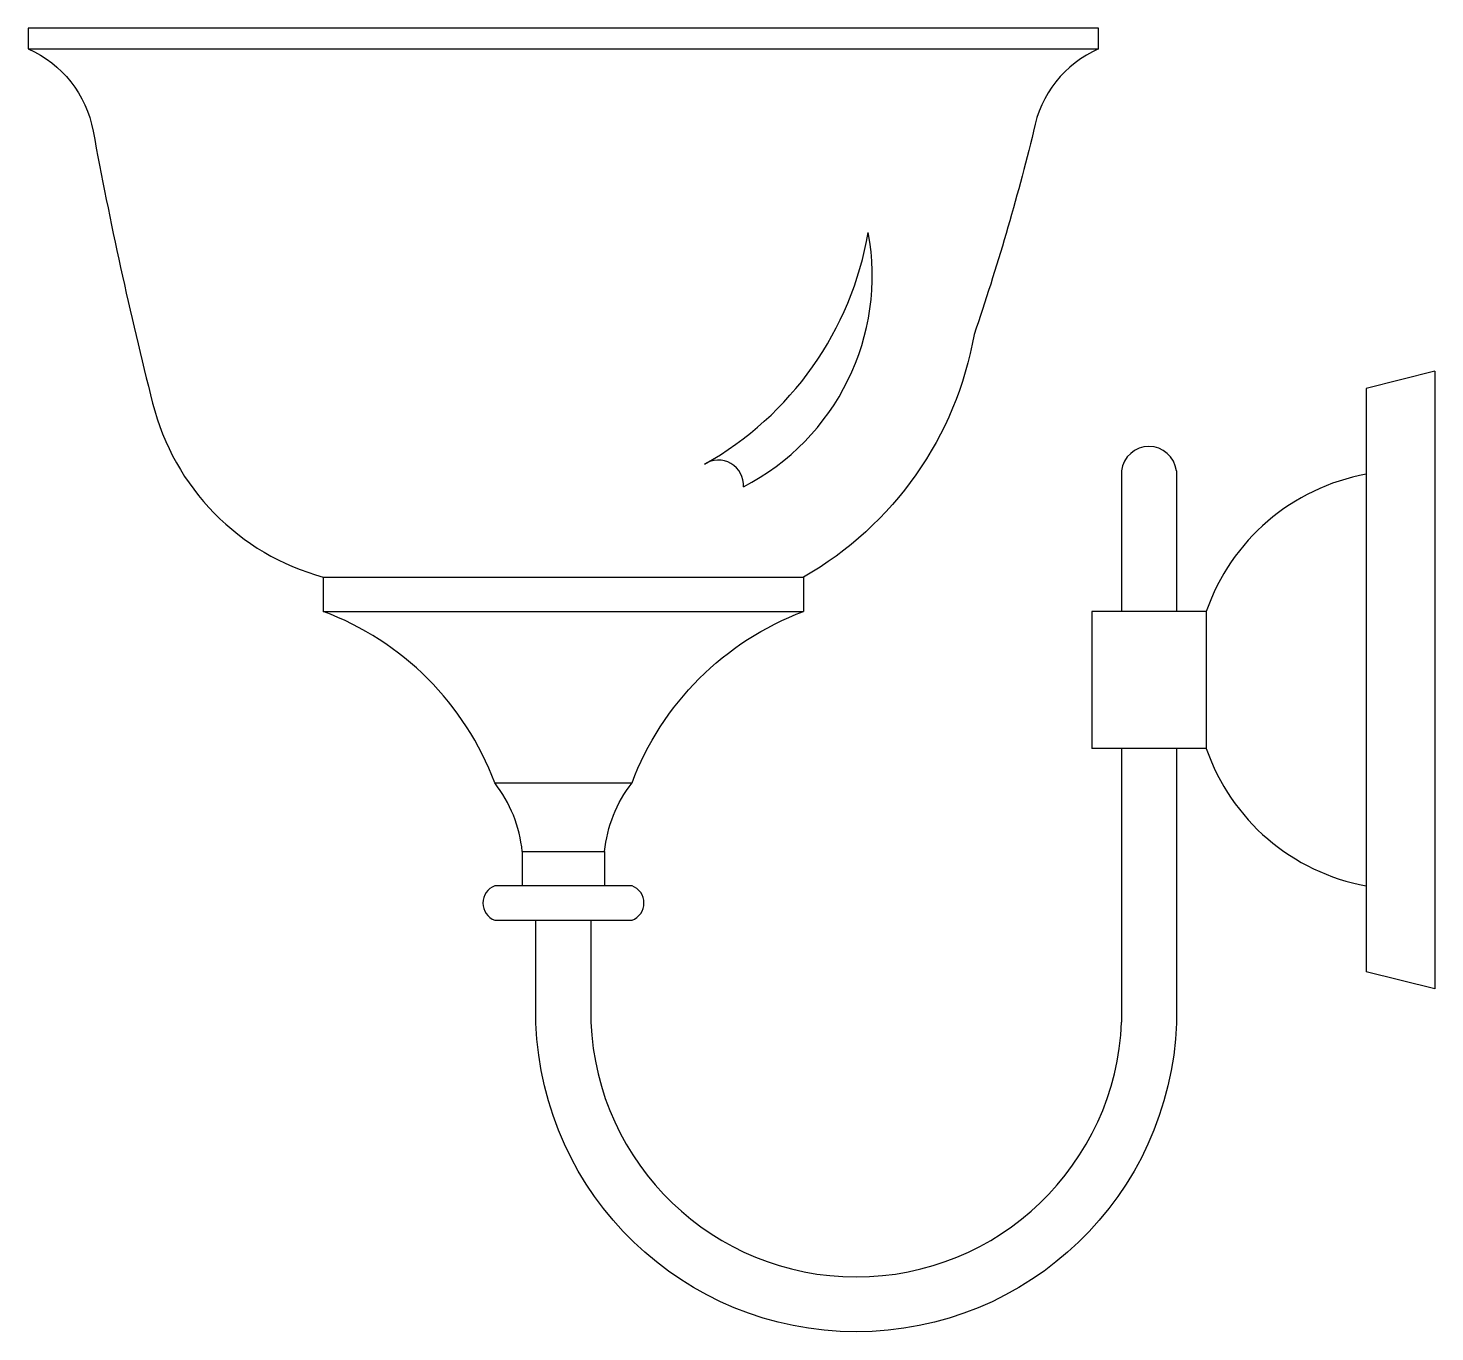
# Model space of a CAD drawing. Extents: x -77220 to -76995, y -35748 to -35539.
import ezdxf

# ---------------------------------------------------------------- set-up
doc = ezdxf.new("R2010")
doc.units = 0
doc.header["$MEASUREMENT"] = 0
doc.layers.add('3', color=3, linetype='CONTINUOUS')
doc.layers.add('4', color=4, linetype='CONTINUOUS')

msp = doc.modelspace()

# ---------------------------------------------------------------- linework, layer by layer
at = {"layer": '3'}
for centre, radius, start, end in [((-77137.8, -35562.59), 52.96, 299.3202, 350.2029), ((-77123.07, -35578.52), 38.09, 297.2223, 10.4698), ((-77109.65, -35612.12), 4.02, 356.0653, 123.4757)]:
    msp.add_arc(centre, radius, start, end, dxfattribs=at)
at = {"layer": '4'}
for p, q in [((-76994.79, -35593.86), (-77005.79, -35596.61)), ((-76994.79, -35593.86), (-76994.79, -35692.86)), ((-77005.79, -35596.61), (-77005.79, -35690.11)), ((-77045.02, -35609.8), (-77045.02, -35632.36)), ((-77036.22, -35609.8), (-77036.22, -35632.36)), ((-77172.99, -35626.86), (-77095.99, -35626.86)), ((-77172.99, -35626.86), (-77172.99, -35632.36)), ((-77095.99, -35626.86), (-77095.99, -35632.36)), ((-77172.99, -35632.36), (-77095.99, -35632.36)), ((-77031.44, -35632.36), (-77049.79, -35632.36)), ((-77049.79, -35632.36), (-77049.79, -35654.36)), ((-77031.44, -35632.36), (-77031.44, -35654.36)), ((-77031.44, -35654.36), (-77049.79, -35654.36)), ((-77045.02, -35654.36), (-77045.02, -35698.19)), ((-77145.49, -35659.86), (-77123.49, -35659.86)), ((-77141.09, -35670.86), (-77141.09, -35676.36)), ((-77141.09, -35670.86), (-77127.89, -35670.86)), ((-77127.89, -35670.86), (-77127.89, -35676.36)), ((-76994.79, -35692.86), (-77005.79, -35690.11))]:
    msp.add_line(p, q, dxfattribs=at)
msp.add_lwpolyline([(-77220.29, -35542.16), (-77048.69, -35542.16), (-77048.69, -35538.86), (-77220.29, -35538.86)], close=True, dxfattribs=at)
for points in [[(-77220.29, -35542.16, -0.249042), (-77209.88, -35555.36, 0.016628), (-77200.34, -35598.97, 0.27122), (-77172.99, -35626.86)], [(-77048.69, -35542.16, 0.249042), (-77059.11, -35555.36, -0.021847), (-77068.65, -35587.97, -0.222832), (-77095.99, -35626.86)], [(-77141.09, -35670.86, 0.142209), (-77145.49, -35659.86, 0.216816), (-77172.99, -35632.36)], [(-77127.89, -35670.86, -0.142209), (-77123.49, -35659.86, -0.216816), (-77095.99, -35632.36)], [(-77036.22, -35654.36), (-77036.22, -35698.36, -0.963945), (-77138.89, -35698.36), (-77138.89, -35681.86)]]:
    msp.add_lwpolyline(points, format="xyb", dxfattribs=at)
msp.add_lwpolyline([(-77145.49, -35681.86), (-77123.49, -35681.86, 0.69696), (-77123.49, -35676.36), (-77145.49, -35676.36, 0.69696)], format="xyb", close=True, dxfattribs=at)
msp.add_lwpolyline([(-77130.09, -35681.86), (-77130.09, -35698.19)], dxfattribs=at)
for centre, radius, start, end in [((-77040.62, -35610.35), 4.43, 7.1125, 172.8875), ((-76999.74, -35643.36), 33.55, 100.3889, 160.8605), ((-76999.74, -35643.36), 33.55, 199.1395, 259.6111), ((-77087.55, -35696.47), 42.57, 182.3107, 357.6893)]:
    msp.add_arc(centre, radius, start, end, dxfattribs=at)

doc.saveas('drawing.dxf')
